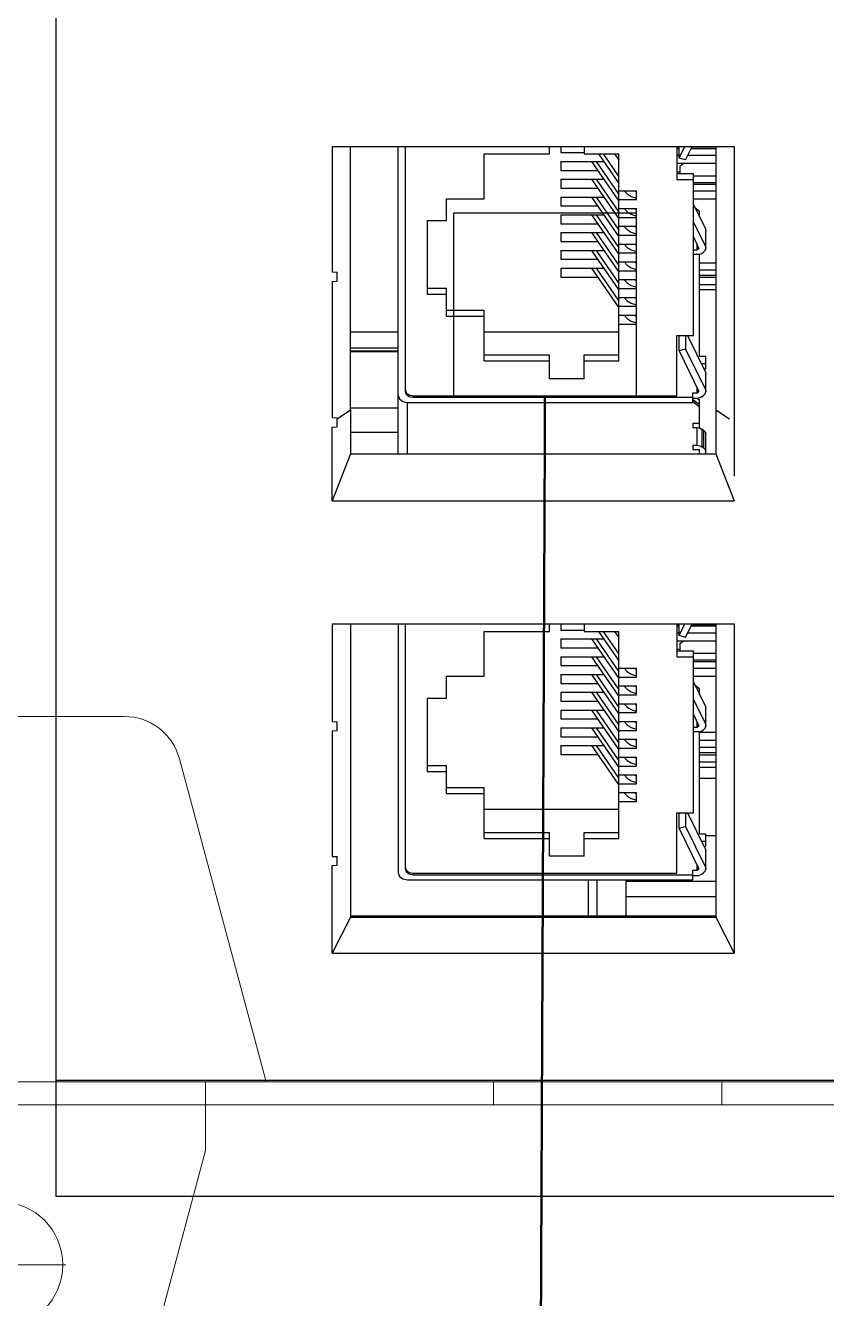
# Model space of a CAD drawing. Header units: millimetres. Extents: x 0 to 3780, y 0 to 2673.
# Drawn here: x 533.5 to 568.6, y 932.5 to 988.3 of the extents above; entities that cross this region are included whole.
import ezdxf
from ezdxf.enums import TextEntityAlignment as Align

# ---------------------------------------------------------------- set-up
doc = ezdxf.new("R2010")
doc.units = ezdxf.units.MM
for name, color, linetype, lineweight in [('AM_0', 7, 'Continuous', 5), ('AM_7', 7, 'Continuous', 5), ('AM_9', 6, 'Continuous', 5), ('EPLAN102', 7, 'Continuous', 5), ('EPLAN440', 73, 'Continuous', 5), ('EPLAN500', 7, 'Continuous', 5), ('EPLAN501', 7, 'Continuous', 5), ('EPLAN700', 12, 'Continuous', 5), ('EPLAN706', 5, 'Continuous', 5), ('EPLAN710', 5, 'Continuous', 5), ('EPLAN712', 5, 'Continuous', 5), ('EPLAN714', 7, 'Continuous', 5)]:
    doc.layers.add(name, color=color, linetype=linetype, lineweight=lineweight)
doc.styles.add('Tahoma', font='')
doc.styles.get('Tahoma').set_extended_font_data('Tahoma')

# ---------------------------------------------------------------- blocks, each defined once
blk = doc.blocks.new('EPLSYM_LibrarySPECIAL_Symbol202_Variant0_Placement43_3')
at = {"layer": 'EPLAN700', "color": 3, "lineweight": 50, "ltscale": 36}
blk.add_lwpolyline([(0, 0), (-0.288, -62.07), (-262.288, -62.07), (-263.049, 331.618), (235.559, 331.754)], dxfattribs=at)
at = {"layer": 'EPLAN710', "color": 5, "style": 'Tahoma'}
blk.add_attdef('17_20010', text='', height=2.257, dxfattribs=at).set_placement((-1, 9.1), align=Align.BOTTOM_LEFT)
at = {"layer": 'EPLAN714', "color": 7, "style": 'Tahoma'}
for tag, height, p in [('17_20027', 6.321, (-1, 6.4)), ('17_20250', 1.625, (-1, 3.7)), ('17_20011', 1.625, (-1, 1))]:
    blk.add_attdef(tag, text='', height=height, dxfattribs=at).set_placement(p, align=Align.BOTTOM_RIGHT)
blk = doc.blocks.new('EPLSYM_LibrarySPECIAL_Symbol210_Variant2_Placement43')
at = {"layer": 'EPLAN700', "lineweight": 50, "ltscale": 36}
blk.add_line((0, 0), (0, -2), dxfattribs=at)
at = {"layer": 'EPLAN706', "lineweight": 25, "ltscale": 36}
blk.add_lwpolyline([(-4, 0), (4, 0), (4, 8), (-4, 8)], close=True, dxfattribs=at)
at = {"layer": 'EPLAN440', "color": 73, "style": 'Tahoma'}
blk.add_attdef('17_20300', text='', height=1.625, dxfattribs=at).set_placement((0, 13.75), align=Align.BOTTOM_LEFT)
at = {"layer": 'EPLAN500', "color": 7, "style": 'Tahoma'}
blk.add_attdef('17_20027', text='', height=1.625, dxfattribs=at).set_placement((0, 16.45), align=Align.BOTTOM_LEFT)
at = {"layer": 'EPLAN501', "color": 7, "style": 'Tahoma'}
blk.add_attdef('17_20011', text='', height=1.625, dxfattribs=at).set_placement((0, 19.15), align=Align.BOTTOM_LEFT)
at = {"layer": 'EPLAN712', "color": 5, "style": 'Tahoma'}
blk.add_attdef('17_20010', text='', height=2.257, dxfattribs=at).set_placement((0, 10), align=Align.BOTTOM_CENTER)

msp = doc.modelspace()

# ---------------------------------------------------------------- linework, layer by layer
at = {"layer": 'AM_0'}
for p, q in [((526.986, 958.03), (537.873, 958.03)), ((540.287, 956.177), (544.078, 942.03)), ((497.234, 942.03), (672.584, 942.03)), ((497.234, 941.03), (672.584, 941.03)), ((541.434, 939.03), (541.434, 941.03)), ((539.251, 930.883), (541.434, 939.03))]:
    msp.add_line(p, q, dxfattribs=at)
msp.add_circle((532.434, 934.03), 2.75, dxfattribs=at)
msp.add_arc((537.873, 955.53), 2.5, 15, 90, dxfattribs=at)
at = {"layer": 'AM_7', "ltscale": 1.5}
msp.add_line((529.547, 934.03), (535.322, 934.03), dxfattribs=at)
at = {"layer": 'AM_9', "ltscale": 2}
for p, q in [((541.434, 941.03), (541.434, 942.03)), ((554.034, 942.03), (554.034, 941.03)), ((564.034, 942.03), (564.034, 941.03))]:
    msp.add_line(p, q, dxfattribs=at)
at = {"layer": 'EPLAN102', "lineweight": 25, "ltscale": 36}
for p, q in [((546.973, 982.983), (564.573, 982.983)), ((547.773, 971.456), (547.773, 982.983)), ((549.868, 969.524), (549.868, 982.983)), ((556.493, 982.658), (556.493, 982.983)), ((558.634, 982.658), (559.528, 981.367)), ((558.836, 982.658), (559.528, 981.659)), ((559.337, 982.658), (559.528, 982.381)), ((559.528, 973.593), (559.528, 982.658)), ((562.058, 982.964), (562.156, 982.964)), ((562.058, 982.892), (562.156, 982.892)), ((562.058, 982.598), (562.156, 982.598)), ((562.156, 982.476), (562.156, 982.983)), ((562.436, 982.395), (562.725, 982.983)), ((562.536, 982.598), (563.773, 982.598)), ((562.681, 982.892), (563.773, 982.892)), ((562.716, 982.964), (563.773, 982.964)), ((564.573, 982.983), (564.573, 968.553)), ((556.988, 982.324), (558.865, 982.324)), ((558.326, 982.324), (559.528, 980.589)), ((558.528, 982.324), (559.528, 980.881)), ((562.058, 982.248), (563.773, 982.248)), ((556.988, 981.546), (558.865, 981.546)), ((558.326, 981.546), (559.528, 979.811)), ((558.528, 981.546), (559.528, 980.102)), ((562.058, 981.878), (562.212, 981.878)), ((562.058, 981.802), (562.783, 981.802)), ((562.783, 974.712), (562.783, 981.802)), ((562.783, 981.701), (563.773, 981.701)), ((559.528, 981.044), (560.29, 981.044)), ((559.752, 981.044), (559.755, 981.04)), ((559.887, 980.902), (560.069, 980.791)), ((560.179, 981.044), (560.29, 981.005)), ((560.29, 980.655), (560.29, 981.044)), ((562.783, 981.408), (563.773, 981.408)), ((562.783, 981.336), (563.773, 981.336)), ((562.783, 981.042), (563.773, 981.042)), ((556.988, 980.767), (558.865, 980.767)), ((558.326, 980.767), (559.528, 979.032)), ((558.528, 980.767), (559.528, 979.324)), ((559.528, 980.655), (560.29, 980.655)), ((560.069, 980.791), (560.29, 980.713)), ((562.783, 980.691), (563.773, 980.691)), ((562.783, 980.446), (563.309, 979.374)), ((562.846, 980.317), (563.058, 980.153)), ((556.988, 979.989), (558.865, 979.989)), ((558.326, 979.989), (559.528, 978.254)), ((558.528, 979.989), (559.528, 978.546)), ((559.528, 980.266), (560.29, 980.266)), ((559.528, 979.877), (560.29, 979.877)), ((559.752, 980.266), (559.755, 980.262)), ((559.887, 980.124), (560.069, 980.012)), ((560.069, 980.012), (560.29, 979.935)), ((560.179, 980.266), (560.29, 980.227)), ((560.29, 979.877), (560.29, 980.266)), ((563.058, 979.885), (563.058, 980.153)), ((551.138, 979.735), (551.979, 979.735)), ((556.988, 979.211), (558.865, 979.211)), ((558.326, 979.211), (559.528, 977.476)), ((558.528, 979.211), (559.528, 977.768)), ((559.528, 979.487), (560.29, 979.487)), ((559.752, 979.487), (559.755, 979.483)), ((559.887, 979.345), (560.069, 979.234)), ((560.069, 979.234), (560.29, 979.157)), ((560.179, 979.487), (560.29, 979.449)), ((560.29, 979.098), (560.29, 979.487)), ((562.783, 979.674), (563.309, 978.603)), ((563.309, 979.374), (563.328, 979.284)), ((563.328, 978.513), (563.328, 979.284)), ((559.528, 979.098), (560.29, 979.098)), ((559.528, 978.709), (560.29, 978.709)), ((559.752, 978.709), (559.755, 978.705)), ((560.179, 978.709), (560.29, 978.67)), ((560.29, 978.32), (560.29, 978.709)), ((562.783, 979.022), (563.028, 978.522)), ((556.988, 978.432), (558.865, 978.432)), ((558.326, 978.432), (559.528, 976.697)), ((558.528, 978.432), (559.528, 976.989)), ((559.528, 978.32), (560.29, 978.32)), ((559.887, 978.567), (560.069, 978.456)), ((560.069, 978.456), (560.29, 978.378)), ((562.783, 978.465), (562.932, 978.464)), ((562.783, 978.272), (563.058, 978.272)), ((562.939, 978.465), (562.946, 978.467)), ((562.946, 978.467), (562.952, 978.47)), ((563.058, 973.799), (563.058, 978.272)), ((563.058, 978.256), (563.086, 978.264)), ((563.086, 978.264), (563.152, 978.299)), ((563.152, 978.299), (563.228, 978.351)), ((563.228, 978.351), (563.299, 978.424)), ((563.299, 978.424), (563.328, 978.513)), ((556.988, 977.654), (558.865, 977.654)), ((558.326, 977.654), (559.528, 975.919)), ((558.528, 977.654), (559.528, 976.211)), ((559.528, 977.931), (560.29, 977.931)), ((559.528, 977.542), (560.29, 977.542)), ((559.752, 977.931), (559.755, 977.927)), ((559.887, 977.789), (560.069, 977.677)), ((560.069, 977.677), (560.29, 977.6)), ((560.179, 977.931), (560.29, 977.892)), ((560.29, 977.542), (560.29, 977.931)), ((563.058, 977.892), (563.773, 977.892)), ((563.058, 977.582), (563.773, 977.582)), ((546.973, 977.077), (547.187, 977.086)), ((547.187, 977.086), (547.187, 977.486)), ((559.528, 977.153), (560.29, 977.153)), ((559.752, 977.153), (559.755, 977.148)), ((559.887, 977.01), (560.069, 976.899)), ((560.179, 977.153), (560.29, 977.114)), ((560.29, 976.763), (560.29, 977.153)), ((563.058, 977.352), (563.773, 977.352)), ((563.058, 977.255), (563.773, 977.255)), ((563.058, 976.772), (563.058, 977.255)), ((551.138, 976.779), (551.979, 976.779)), ((551.979, 975.559), (551.979, 976.779)), ((559.528, 976.763), (560.29, 976.763)), ((560.069, 976.899), (560.29, 976.822)), ((563.058, 976.945), (563.773, 976.945)), ((563.058, 976.715), (563.773, 976.715)), ((559.528, 976.374), (560.29, 976.374)), ((559.528, 975.985), (560.29, 975.985)), ((559.752, 976.374), (559.755, 976.37)), ((559.887, 976.232), (560.069, 976.121)), ((560.069, 976.121), (560.29, 976.044)), ((560.179, 976.374), (560.29, 976.335)), ((560.29, 975.985), (560.29, 976.374)), ((551.979, 975.821), (553.628, 975.821)), ((551.979, 975.559), (553.628, 975.559)), ((553.628, 973.593), (553.628, 975.821)), ((559.528, 975.596), (560.29, 975.596)), ((559.752, 975.596), (559.755, 975.592)), ((559.887, 975.454), (560.069, 975.342)), ((560.069, 975.342), (560.29, 975.265)), ((560.179, 975.596), (560.29, 975.557)), ((560.29, 975.207), (560.29, 975.596)), ((547.773, 974.873), (549.868, 974.873)), ((553.628, 974.871), (559.528, 974.871)), ((559.528, 975.207), (560.29, 975.207)), ((562.156, 974.032), (562.156, 974.712)), ((562.521, 974.712), (563.309, 973.109)), ((547.773, 974.164), (549.868, 974.164)), ((547.773, 974.036), (549.868, 974.036)), ((547.773, 974.035), (549.868, 974.035)), ((547.773, 974.029), (549.868, 974.029)), ((547.773, 974.028), (549.868, 974.028)), ((547.773, 974.021), (549.868, 974.021)), ((547.773, 974.02), (549.868, 974.02)), ((547.773, 974.014), (549.868, 974.014)), ((547.773, 974.013), (549.868, 974.013)), ((553.628, 973.855), (556.493, 973.855)), ((558.009, 973.855), (559.528, 973.855)), ((558.009, 972.813), (558.009, 973.855)), ((563.058, 973.799), (563.328, 973.799)), ((563.328, 973.248), (563.328, 973.799)), ((553.628, 973.593), (556.493, 973.593)), ((558.009, 973.593), (559.528, 973.593)), ((563.128, 973.478), (563.328, 973.478)), ((563.24, 973.248), (563.328, 973.248)), ((563.309, 973.109), (563.328, 973.018)), ((563.328, 972.247), (563.328, 973.018)), ((549.868, 972.082), (549.922, 971.929)), ((550.168, 972.338), (550.215, 972.204)), ((550.215, 972.204), (550.343, 972.106)), ((550.215, 972.14), (550.343, 972.042)), ((550.343, 972.106), (550.518, 972.07)), ((550.343, 972.042), (550.518, 972.006)), ((550.518, 972.07), (562.058, 972.07)), ((562.758, 971.969), (562.932, 971.969)), ((562.932, 971.969), (563.012, 971.976)), ((562.939, 972.199), (562.946, 972.201)), ((562.941, 971.969), (563.058, 971.887)), ((562.946, 972.201), (562.952, 972.204)), ((563.012, 971.976), (563.086, 971.998)), ((563.086, 971.998), (563.152, 972.033)), ((563.152, 972.033), (563.228, 972.085)), ((563.228, 972.085), (563.299, 972.158)), ((563.299, 972.158), (563.328, 972.247)), ((547.773, 971.548), (549.868, 971.548)), ((549.922, 971.929), (550.068, 971.817)), ((550.068, 971.817), (550.268, 971.776)), ((562.758, 971.905), (563.058, 971.694)), ((562.758, 971.824), (563.058, 971.592)), ((547.187, 970.709), (547.187, 971.054)), ((562.758, 970.868), (563.058, 970.868)), ((546.973, 970.702), (547.187, 970.709)), ((546.973, 967.463), (546.973, 970.702)), ((547.773, 970.481), (549.868, 970.481)), ((562.932, 970.675), (563.012, 970.668)), ((563.012, 970.668), (563.086, 970.646)), ((563.086, 970.646), (563.152, 970.611)), ((563.152, 970.611), (563.228, 970.559)), ((563.228, 970.559), (563.299, 970.486)), ((563.299, 970.486), (563.328, 970.397)), ((563.328, 969.626), (563.328, 970.397)), ((562.758, 969.904), (562.932, 969.904)), ((563.012, 969.897), (563.086, 969.875)), ((563.058, 969.524), (563.058, 969.711)), ((563.086, 969.875), (563.152, 969.84)), ((563.299, 969.714), (563.328, 969.626)), ((563.328, 969.524), (563.328, 970.265)), ((547.773, 969.524), (563.773, 969.524)), ((563.303, 969.524), (563.309, 969.535)), ((563.309, 969.535), (563.328, 969.626)), ((546.973, 962.091), (564.573, 962.091)), ((556.493, 961.757), (556.493, 962.091)), ((562.058, 962.063), (562.156, 962.063)), ((562.058, 961.991), (562.156, 961.991)), ((562.156, 961.574), (562.156, 962.091)), ((562.436, 961.493), (562.73, 962.091)), ((562.681, 961.991), (563.773, 961.991)), ((562.716, 962.063), (563.773, 962.063)), ((564.573, 962.091), (564.573, 947.662)), ((556.988, 961.423), (558.865, 961.423)), ((558.326, 961.423), (559.528, 959.688)), ((558.528, 961.423), (559.528, 959.979)), ((558.634, 961.757), (559.528, 960.466)), ((558.836, 961.757), (559.528, 960.758)), ((559.337, 961.757), (559.528, 961.48)), ((559.528, 952.692), (559.528, 961.757)), ((562.058, 961.697), (562.156, 961.697)), ((562.536, 961.697), (563.773, 961.697)), ((562.058, 961.347), (563.773, 961.347)), ((562.058, 960.977), (562.212, 960.977)), ((562.058, 960.9), (562.783, 960.9)), ((562.783, 953.81), (562.783, 960.9)), ((562.783, 960.8), (563.773, 960.8)), ((556.988, 960.644), (558.865, 960.644)), ((558.326, 960.644), (559.528, 958.909)), ((558.528, 960.644), (559.528, 959.201)), ((562.783, 960.506), (563.773, 960.506)), ((562.783, 960.434), (563.773, 960.434)), ((556.988, 959.866), (558.865, 959.866)), ((558.326, 959.866), (559.528, 958.131)), ((558.528, 959.866), (559.528, 958.423)), ((559.528, 960.143), (560.29, 960.143)), ((559.528, 959.754), (560.29, 959.754)), ((559.752, 960.143), (559.755, 960.139)), ((559.887, 960.001), (560.069, 959.889)), ((560.069, 959.889), (560.29, 959.812)), ((560.179, 960.143), (560.29, 960.104)), ((560.29, 959.754), (560.29, 960.143)), ((562.783, 960.14), (563.773, 960.14)), ((562.783, 959.79), (563.773, 959.79)), ((559.528, 959.365), (560.29, 959.365)), ((559.752, 959.365), (559.755, 959.36)), ((559.887, 959.222), (560.069, 959.111)), ((560.179, 959.365), (560.29, 959.326)), ((560.29, 958.975), (560.29, 959.365)), ((562.783, 959.545), (563.309, 958.473)), ((562.846, 959.415), (563.058, 959.251)), ((563.058, 958.984), (563.058, 959.251)), ((551.138, 958.833), (551.979, 958.833)), ((556.988, 959.088), (558.865, 959.088)), ((558.326, 959.088), (559.528, 957.353)), ((558.528, 959.088), (559.528, 957.645)), ((559.528, 958.975), (560.29, 958.975)), ((559.528, 958.586), (560.29, 958.586)), ((559.752, 958.586), (559.755, 958.582)), ((560.069, 959.111), (560.29, 959.034)), ((560.179, 958.586), (560.29, 958.547)), ((560.29, 958.197), (560.29, 958.586)), ((562.783, 958.773), (563.309, 957.702)), ((556.988, 958.31), (558.865, 958.31)), ((558.326, 958.31), (559.528, 956.574)), ((558.528, 958.31), (559.528, 956.866)), ((559.528, 958.197), (560.29, 958.197)), ((559.887, 958.444), (560.069, 958.333)), ((560.069, 958.333), (560.29, 958.255)), ((562.783, 958.121), (563.028, 957.621)), ((563.309, 958.473), (563.328, 958.383)), ((563.328, 957.612), (563.328, 958.383)), ((547.187, 957.412), (547.187, 957.794)), ((556.988, 957.531), (558.865, 957.531)), ((558.326, 957.531), (559.528, 955.796)), ((558.528, 957.531), (559.528, 956.088)), ((559.528, 957.808), (560.29, 957.808)), ((559.752, 957.808), (559.755, 957.804)), ((559.887, 957.666), (560.069, 957.554)), ((560.069, 957.554), (560.29, 957.477)), ((560.179, 957.808), (560.29, 957.769)), ((560.29, 957.419), (560.29, 957.808)), ((562.783, 957.564), (562.932, 957.563)), ((562.939, 957.564), (562.946, 957.566)), ((562.946, 957.566), (562.952, 957.569)), ((563.152, 957.397), (563.228, 957.45)), ((563.228, 957.45), (563.299, 957.523)), ((563.299, 957.523), (563.328, 957.612)), ((546.973, 957.403), (547.187, 957.412)), ((559.528, 957.419), (560.29, 957.419)), ((559.528, 957.03), (560.29, 957.03)), ((559.752, 957.03), (559.755, 957.025)), ((560.179, 957.03), (560.29, 956.991)), ((560.29, 956.64), (560.29, 957.03)), ((562.783, 957.371), (563.058, 957.371)), ((563.058, 952.898), (563.058, 957.371)), ((563.058, 957.354), (563.086, 957.362)), ((563.058, 957.339), (563.773, 957.339)), ((563.058, 957.337), (563.773, 957.337)), ((563.058, 956.99), (563.773, 956.99)), ((563.086, 957.362), (563.152, 957.397)), ((556.988, 956.753), (558.865, 956.753)), ((558.326, 956.753), (559.528, 955.018)), ((558.528, 956.753), (559.528, 955.31)), ((559.528, 956.64), (560.29, 956.64)), ((559.887, 956.888), (560.069, 956.776)), ((560.069, 956.776), (560.29, 956.699)), ((563.058, 956.68), (563.773, 956.68)), ((563.058, 956.45), (563.773, 956.45)), ((563.058, 956.354), (563.773, 956.354)), ((563.058, 955.871), (563.058, 956.354)), ((551.138, 955.877), (551.979, 955.877)), ((551.979, 954.658), (551.979, 955.877)), ((559.528, 956.251), (560.29, 956.251)), ((559.528, 955.862), (560.29, 955.862)), ((559.752, 956.251), (559.755, 956.247)), ((559.887, 956.109), (560.069, 955.998)), ((560.069, 955.998), (560.29, 955.921)), ((560.179, 956.251), (560.29, 956.212)), ((560.29, 955.862), (560.29, 956.251)), ((563.058, 956.044), (563.773, 956.044)), ((563.058, 955.814), (563.773, 955.814)), ((559.528, 955.473), (560.29, 955.473)), ((559.752, 955.473), (559.755, 955.469)), ((559.887, 955.331), (560.069, 955.219)), ((560.069, 955.219), (560.29, 955.142)), ((560.179, 955.473), (560.29, 955.434)), ((560.29, 955.084), (560.29, 955.473)), ((563.058, 955.335), (563.773, 955.335)), ((551.979, 954.92), (553.628, 954.92)), ((553.628, 952.692), (553.628, 954.92)), ((559.528, 955.084), (560.29, 955.084)), ((559.528, 954.695), (560.29, 954.695)), ((559.752, 954.695), (559.755, 954.691)), ((560.179, 954.695), (560.29, 954.656)), ((560.29, 954.306), (560.29, 954.695)), ((551.979, 954.658), (553.628, 954.658)), ((559.528, 954.306), (560.29, 954.306)), ((559.887, 954.553), (560.069, 954.441)), ((560.069, 954.441), (560.29, 954.364)), ((553.628, 953.97), (559.528, 953.97)), ((562.156, 953.131), (562.156, 953.81)), ((562.521, 953.81), (563.309, 952.207)), ((553.628, 952.954), (556.493, 952.954)), ((553.628, 952.692), (556.493, 952.692)), ((558.009, 952.954), (559.528, 952.954)), ((558.009, 951.912), (558.009, 952.954)), ((558.009, 952.692), (559.528, 952.692)), ((563.058, 952.898), (563.328, 952.898)), ((563.128, 952.576), (563.328, 952.576)), ((563.328, 952.346), (563.328, 952.898)), ((563.328, 952.825), (563.773, 952.825)), ((547.187, 951.514), (547.187, 951.895)), ((563.24, 952.346), (563.328, 952.346)), ((563.309, 952.207), (563.328, 952.117)), ((563.328, 951.346), (563.328, 952.117)), ((546.973, 951.504), (547.187, 951.514)), ((546.973, 947.662), (546.973, 951.504)), ((550.168, 951.437), (550.215, 951.303)), ((563.299, 951.257), (563.328, 951.346)), ((549.922, 951.028), (550.068, 950.916)), ((550.068, 950.916), (550.268, 950.875)), ((550.215, 951.303), (550.343, 951.205)), ((550.215, 951.238), (550.343, 951.14)), ((550.268, 950.875), (562.758, 950.875)), ((550.343, 951.205), (550.518, 951.169)), ((550.343, 951.14), (550.518, 951.104)), ((550.518, 951.169), (562.058, 951.169)), ((558.198, 949.305), (558.198, 950.875)), ((558.578, 949.305), (558.578, 950.875)), ((559.848, 949.305), (559.848, 950.875)), ((559.848, 950.827), (563.773, 950.827)), ((562.758, 951.067), (562.932, 951.067)), ((562.932, 951.067), (563.012, 951.075)), ((562.939, 951.298), (562.946, 951.3)), ((562.946, 951.3), (562.952, 951.303)), ((563.012, 951.075), (563.086, 951.097)), ((563.086, 951.097), (563.152, 951.132)), ((563.152, 951.132), (563.228, 951.184)), ((563.228, 951.184), (563.299, 951.257)), ((559.848, 950.154), (563.773, 950.154)), ((547.773, 949.305), (563.773, 949.305)), ((534.877, 942.109), (569.753, 942.109))]:
    msp.add_line(p, q, dxfattribs=at)
msp.add_lwpolyline([(534.877, 937.027), (569.753, 937.027), (569.753, 1082.827), (534.877, 1082.827)], close=True, dxfattribs=at)
for points in [[(546.973, 982.983), (546.973, 977.495), (547.187, 977.486)], [(550.168, 982.983), (550.168, 972.274), (550.215, 972.14)], [(553.628, 980.692), (553.628, 982.658), (556.493, 982.658)], [(556.988, 982.983), (556.988, 982.713), (558.009, 982.713)], [(558.009, 982.983), (558.009, 982.658), (559.528, 982.658)], [(562.058, 982.983), (562.058, 981.539), (562.783, 981.539)], [(562.436, 982.395), (562.156, 982.476), (562.405, 982.983)], [(563.773, 982.983), (563.773, 971.456), (564.36, 971.054)], [(556.988, 982.324), (556.988, 981.935), (558.596, 981.935)], [(562.212, 981.802), (562.212, 982.14), (562.366, 982.248)], [(556.988, 981.546), (556.988, 981.157), (558.596, 981.157)], [(559.755, 981.044), (559.755, 981.04), (559.887, 980.902)], [(551.979, 979.735), (551.979, 980.692), (553.628, 980.692)], [(556.988, 980.767), (556.988, 980.378), (558.596, 980.378)], [(556.988, 979.989), (556.988, 979.6), (558.596, 979.6)], [(559.755, 980.266), (559.755, 980.262), (559.887, 980.124)], [(551.138, 979.735), (551.138, 976.516), (551.979, 976.516)], [(556.988, 979.211), (556.988, 978.822), (558.596, 978.822)], [(559.755, 979.487), (559.755, 979.483), (559.887, 979.345)], [(563.309, 979.374), (563.309, 978.603), (563.328, 978.513)], [(559.755, 978.709), (559.755, 978.705), (559.887, 978.567)], [(562.932, 978.717), (562.932, 978.464), (562.939, 978.465)], [(562.952, 978.677), (562.952, 978.47), (563.028, 978.522)], [(556.988, 978.432), (556.988, 978.043), (558.596, 978.043)], [(556.988, 977.654), (556.988, 977.265), (558.596, 977.265)], [(559.755, 977.931), (559.755, 977.927), (559.887, 977.789)], [(546.973, 977.077), (546.973, 971.118), (547.205, 971.109)], [(559.755, 977.153), (559.755, 977.148), (559.887, 977.01)], [(559.755, 976.374), (559.755, 976.37), (559.887, 976.232)], [(559.755, 975.596), (559.755, 975.592), (559.887, 975.454)], [(562.058, 972.07), (562.058, 974.712), (562.783, 974.712)], [(562.436, 974.712), (562.436, 974.113), (563.309, 972.337)], [(558.009, 972.813), (556.493, 972.813), (556.493, 973.855)], [(562.436, 974.113), (562.156, 974.032), (563.028, 972.256)], [(563.309, 973.109), (563.309, 972.337), (563.328, 972.247)], [(550.518, 972.07), (550.518, 972.006), (562.758, 972.006)], [(562.758, 971.776), (562.758, 972.198), (562.932, 972.198)], [(562.932, 972.451), (562.932, 972.198), (562.939, 972.199)], [(562.952, 972.411), (562.952, 972.204), (563.028, 972.256)], [(547.205, 971.109), (547.187, 971.054), (547.773, 971.456)], [(547.773, 971.456), (547.773, 969.523), (563.773, 969.523)], [(550.268, 969.524), (550.268, 971.776), (562.758, 971.776)], [(563.058, 970.654), (563.058, 971.592), (563.058, 971.887)], [(563.773, 971.456), (563.773, 969.523), (564.573, 967.463)], [(562.758, 970.868), (562.758, 970.675), (562.932, 970.675)], [(562.932, 970.675), (562.932, 969.904), (563.012, 969.897)], [(563.152, 970.611), (563.152, 969.84), (563.228, 969.788)], [(563.228, 970.559), (563.228, 969.788), (563.299, 969.714)], [(562.758, 969.904), (562.758, 969.711), (563.058, 969.711)], [(547.773, 969.523), (546.973, 967.463), (564.573, 967.463)], [(546.973, 962.091), (546.973, 957.803), (547.187, 957.794)], [(547.773, 962.091), (547.773, 949.24), (563.773, 949.24)], [(549.868, 962.091), (549.868, 951.181), (549.922, 951.028)], [(550.168, 962.091), (550.168, 951.372), (550.215, 951.238)], [(556.988, 962.091), (556.988, 961.812), (558.009, 961.812)], [(558.009, 962.091), (558.009, 961.757), (559.528, 961.757)], [(562.058, 962.091), (562.058, 960.638), (562.783, 960.638)], [(562.436, 961.493), (562.156, 961.574), (562.41, 962.091)], [(563.773, 962.091), (563.773, 949.24), (564.573, 947.662)], [(553.628, 959.791), (553.628, 961.757), (556.493, 961.757)], [(556.988, 961.423), (556.988, 961.034), (558.596, 961.034)], [(562.212, 960.9), (562.212, 961.238), (562.366, 961.347)], [(556.988, 960.644), (556.988, 960.255), (558.596, 960.255)], [(551.979, 958.833), (551.979, 959.791), (553.628, 959.791)], [(556.988, 959.866), (556.988, 959.477), (558.596, 959.477)], [(559.755, 960.143), (559.755, 960.139), (559.887, 960.001)], [(559.755, 959.365), (559.755, 959.36), (559.887, 959.222)], [(551.138, 958.833), (551.138, 955.615), (551.979, 955.615)], [(556.988, 959.088), (556.988, 958.699), (558.596, 958.699)], [(559.755, 958.586), (559.755, 958.582), (559.887, 958.444)], [(556.988, 958.31), (556.988, 957.92), (558.596, 957.92)], [(563.309, 958.473), (563.309, 957.702), (563.328, 957.612)], [(556.988, 957.531), (556.988, 957.142), (558.596, 957.142)], [(559.755, 957.808), (559.755, 957.804), (559.887, 957.666)], [(562.932, 957.816), (562.932, 957.563), (562.939, 957.564)], [(562.952, 957.776), (562.952, 957.569), (563.028, 957.621)], [(546.973, 957.403), (546.973, 951.904), (547.187, 951.895)], [(559.755, 957.03), (559.755, 957.025), (559.887, 956.888)], [(556.988, 956.753), (556.988, 956.364), (558.596, 956.364)], [(559.755, 956.251), (559.755, 956.247), (559.887, 956.109)], [(559.755, 955.473), (559.755, 955.469), (559.887, 955.331)], [(559.755, 954.695), (559.755, 954.691), (559.887, 954.553)], [(562.058, 951.169), (562.058, 953.81), (562.783, 953.81)], [(562.436, 953.81), (562.436, 953.212), (563.309, 951.436)], [(562.436, 953.212), (562.156, 953.131), (563.028, 951.355)], [(558.009, 951.912), (556.493, 951.912), (556.493, 952.954)], [(563.309, 952.207), (563.309, 951.436), (563.328, 951.346)], [(562.932, 951.55), (562.932, 951.297), (562.939, 951.298)], [(562.952, 951.51), (562.952, 951.303), (563.028, 951.355)], [(550.518, 951.169), (550.518, 951.104), (562.758, 951.104)], [(562.758, 950.875), (562.758, 951.297), (562.932, 951.297)], [(547.773, 949.24), (546.973, 947.662), (564.573, 947.662)]]:
    msp.add_lwpolyline(points, dxfattribs=at)

# ---------------------------------------------------------------- block references
for name, p in [('EPLSYM_LibrarySPECIAL_Symbol202_Variant0_Placement43_3', (556.288, 970.07)), ('EPLSYM_LibrarySPECIAL_Symbol210_Variant2_Placement43', (556.288, 972.07))]:
    msp.add_blockref(name, p)

doc.saveas('drawing.dxf')
